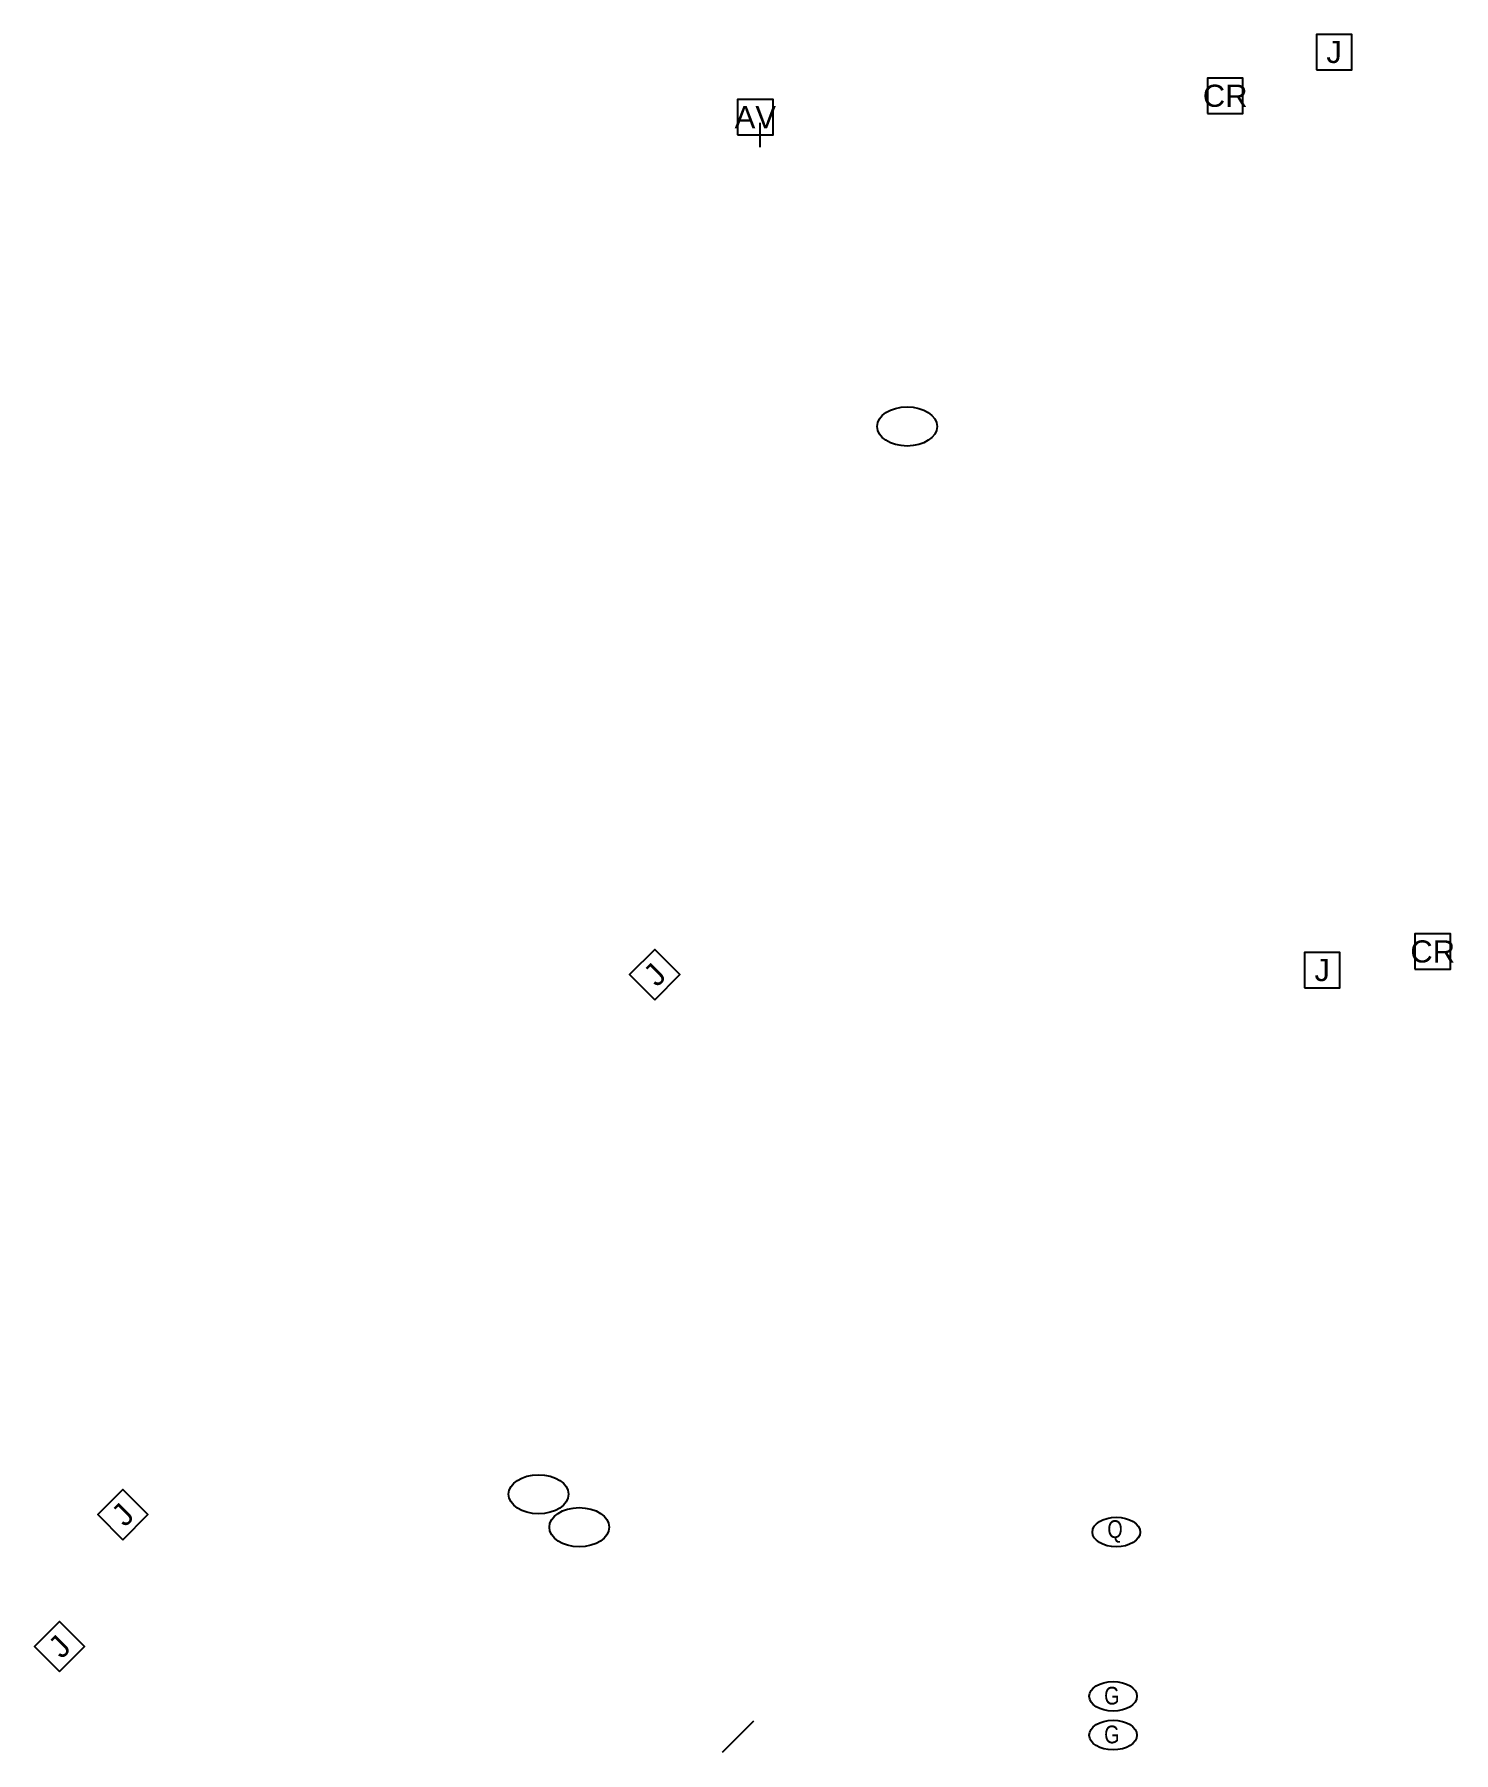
# Model space of a CAD drawing. Header units: inches. Extents: x 23 to 6400, y -2214 to 4412.
# Drawn here: x 2599 to 3239, y 1833 to 2609 of the extents above; entities that cross this region are included whole.
import ezdxf
from ezdxf.enums import TextEntityAlignment as Align

# ---------------------------------------------------------------- set-up
doc = ezdxf.new("R2010")
doc.units = ezdxf.units.IN
doc.header["$LTSCALE"] = 96
doc.header["$MEASUREMENT"] = 0
doc.linetypes.add('HIDDEN2', pattern=[0.1875, 0.125, -0.0625])
doc.layers.add('A-Powr-Exst', color=15, linetype='Continuous')
doc.layers.add('Legend 300$0$A-Powr-Neww', color=4, linetype='Continuous')
doc.styles.add('OTJ_Title1', font='swiss.ttf')
doc.styles.add('XFINE_1', font='swissl.ttf', dxfattribs={"height": 1.25})

# ---------------------------------------------------------------- blocks, each defined once
blk = doc.blocks.new('A$C63DA0F89')
at = {"color": 0, "linetype": 'ByBlock', "lineweight": -2}
blk.add_lwpolyline([(8.79, 0), (24.79, 0), (24.79, 16), (8.79, 16)], close=True, dxfattribs=at)
at = {"color": 0, "linetype": 'ByBlock', "lineweight": -2, "style": 'OTJ_Title1', "flags": 8}
blk.add_attdef('CODE', text='', height=8, dxfattribs=at).set_placement((16.79, 8), align=Align.MIDDLE)
blk = doc.blocks.new('A$C727C1CD3')
at = {"color": 0, "linetype": 'ByBlock', "lineweight": -2}
blk.add_ellipse((13.72, 6.66), major_axis=(10.78, 0), ratio=0.619048, dxfattribs=at)
at = {"layer": 'Legend 300$0$A-Powr-Neww', "style": 'XFINE_1', "width": 0.8, "flags": 8}
blk.add_attdef('EQUIP', text='', height=8, dxfattribs=at).set_placement((15.04, 6.95), align=Align.MIDDLE)

msp = doc.modelspace()

# ---------------------------------------------------------------- linework, layer by layer
at = {"layer": 'A-Powr-Exst', "linetype": 'HIDDEN2'}
msp.add_line((2926.06, 2557.87), (2926.06, 2568.9), dxfattribs=at)
at = {"layer": 'A-Powr-Exst'}
msp.add_line((2923.03, 1847.47), (2908.89, 1833.33), dxfattribs=at)
at = {"layer": 'Legend 300$0$A-Powr-Neww'}
for centre, major_axis in [((2992.41, 2431.83), (-13.52, 0)), ((2826.1, 1949.95), (13.52, 0)), ((2844.46, 1935.07), (13.52, 0))]:
    msp.add_ellipse(centre, major_axis=major_axis, ratio=0.652921, dxfattribs=at)

# ---------------------------------------------------------------- block references
at = {"layer": 'A-Powr-Exst', "color": 15, "linetype": 'Continuous', "lineweight": -3}
ref = msp.add_blockref('A$C63DA0F89', (3168.33, 2592.78), dxfattribs=at)
ref.add_attrib('CODE', 'J', dxfattribs={"layer": '0', "color": 0, "linetype": 'ByBlock', "lineweight": -2, "height": 10, "style": 'OTJ_Title1', "flags": 8}).set_placement((3185.12, 2600.78), align=Align.MIDDLE)
ref = msp.add_blockref('A$C63DA0F89', (3119.17, 2573.08), dxfattribs=at)
ref.add_attrib('CODE', 'CR', dxfattribs={"layer": '0', "color": 0, "linetype": 'ByBlock', "lineweight": -2, "height": 10, "style": 'OTJ_Title1', "flags": 8}).set_placement((3135.96, 2581.08), align=Align.MIDDLE)
ref = msp.add_blockref('A$C63DA0F89', (2907.11, 2563.45), dxfattribs=dict(at, rotation=359.9857630466304))
ref.add_attrib('CODE', 'AV', dxfattribs={"layer": '0', "color": 0, "linetype": 'ByBlock', "lineweight": -2, "height": 10, "rotation": 359.98576, "style": 'OTJ_Title1', "flags": 8}).set_placement((2923.9, 2571.44), align=Align.MIDDLE)
ref = msp.add_blockref('A$C63DA0F89', (3212.83, 2186.91), dxfattribs=at)
ref.add_attrib('CODE', 'CR', dxfattribs={"layer": '0', "color": 0, "linetype": 'ByBlock', "lineweight": -2, "height": 10, "style": 'OTJ_Title1', "flags": 8}).set_placement((3229.62, 2194.91), align=Align.MIDDLE)
ref = msp.add_blockref('A$C63DA0F89', (2872.29, 2166.9), dxfattribs=dict(at, rotation=45))
ref.add_attrib('CODE', 'J', dxfattribs={"layer": '0', "color": 0, "linetype": 'ByBlock', "lineweight": -2, "height": 10, "rotation": 45, "style": 'OTJ_Title1', "flags": 8}).set_placement((2878.5, 2184.43), align=Align.MIDDLE)
ref = msp.add_blockref('A$C63DA0F89', (3162.98, 2178.45), dxfattribs=at)
ref.add_attrib('CODE', 'J', dxfattribs={"layer": '0', "color": 0, "linetype": 'ByBlock', "lineweight": -2, "height": 10, "style": 'OTJ_Title1', "flags": 8}).set_placement((3179.77, 2186.45), align=Align.MIDDLE)
ref = msp.add_blockref('A$C63DA0F89', (2632.21, 1923.2), dxfattribs=dict(at, rotation=45))
ref.add_attrib('CODE', 'J', dxfattribs={"layer": '0', "color": 0, "linetype": 'ByBlock', "lineweight": -2, "height": 10, "rotation": 45, "style": 'OTJ_Title1', "flags": 8}).set_placement((2638.42, 1940.73), align=Align.MIDDLE)
at = {"layer": 'A-Powr-Exst', "color": 15}
ref = msp.add_blockref('A$C727C1CD3', (3073.1, 1926.22), dxfattribs=at)
ref.add_attrib('EQUIP', 'Q', dxfattribs={"layer": 'Legend 300$0$A-Powr-Neww', "height": 8, "style": 'XFINE_1', "width": 0.8, "flags": 8}).set_placement((3086.25, 1933.17), align=Align.MIDDLE)
at = {"layer": 'A-Powr-Exst', "color": 15, "linetype": 'Continuous', "lineweight": -3}
ref = msp.add_blockref('A$C63DA0F89', (2603.62, 1863.69), dxfattribs=dict(at, rotation=45))
ref.add_attrib('CODE', 'J', dxfattribs={"layer": '0', "color": 0, "linetype": 'ByBlock', "lineweight": -2, "height": 10, "rotation": 45, "style": 'OTJ_Title1', "flags": 8}).set_placement((2609.84, 1881.22), align=Align.MIDDLE)
at = {"layer": 'A-Powr-Exst', "color": 15}
ref = msp.add_blockref('A$C727C1CD3', (3071.66, 1852.09), dxfattribs=at)
ref.add_attrib('EQUIP', 'G', dxfattribs={"layer": 'Legend 300$0$A-Powr-Neww', "height": 8, "style": 'XFINE_1', "width": 0.8, "flags": 8}).set_placement((3084.81, 1859.04), align=Align.MIDDLE)
ref = msp.add_blockref('A$C727C1CD3', (3071.66, 1834.59), dxfattribs=at)
ref.add_attrib('EQUIP', 'G', dxfattribs={"layer": 'Legend 300$0$A-Powr-Neww', "height": 8, "style": 'XFINE_1', "width": 0.8, "flags": 8}).set_placement((3084.81, 1841.54), align=Align.MIDDLE)

doc.saveas('drawing.dxf')
